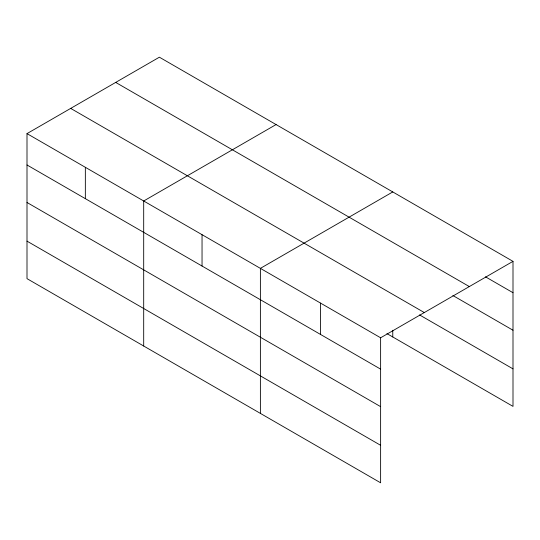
<?xml version="1.0" encoding="UTF-8"?>
<svg xmlns="http://www.w3.org/2000/svg" width="540" height="540" viewBox="0 0 540 540"><rect width="100%" height="100%" fill="white"/><g stroke="black" fill="none" stroke-linecap="round" stroke-linejoin="round"><path stroke-width="0.81" d="M27 133.616L380.619 337.784L380.619 482.807L27 278.647L27 133.616L159.381 57.193L513 261.353L513 406.384L386.937 333.599M276.075 124.565L143.694 200.995L143.694 346.019M392.769 191.936L260.388 268.367L260.388 413.397M380.619 337.784L513 261.353M485.48 276.818L513 292.707M115.695 82.411L469.314 286.571M452.885 295.515L513 330.224M70.686 108.398L424.305 312.559M419.567 314.928L513 368.867M27 164.977L380.619 369.137M27 202.487L380.619 406.647M27 241.137L380.619 445.298M392.769 330.298L392.769 336.967M320.504 303.075L320.504 334.429M202.041 234.677L202.041 266.038M85.347 167.306L85.347 198.666"/></g></svg>
